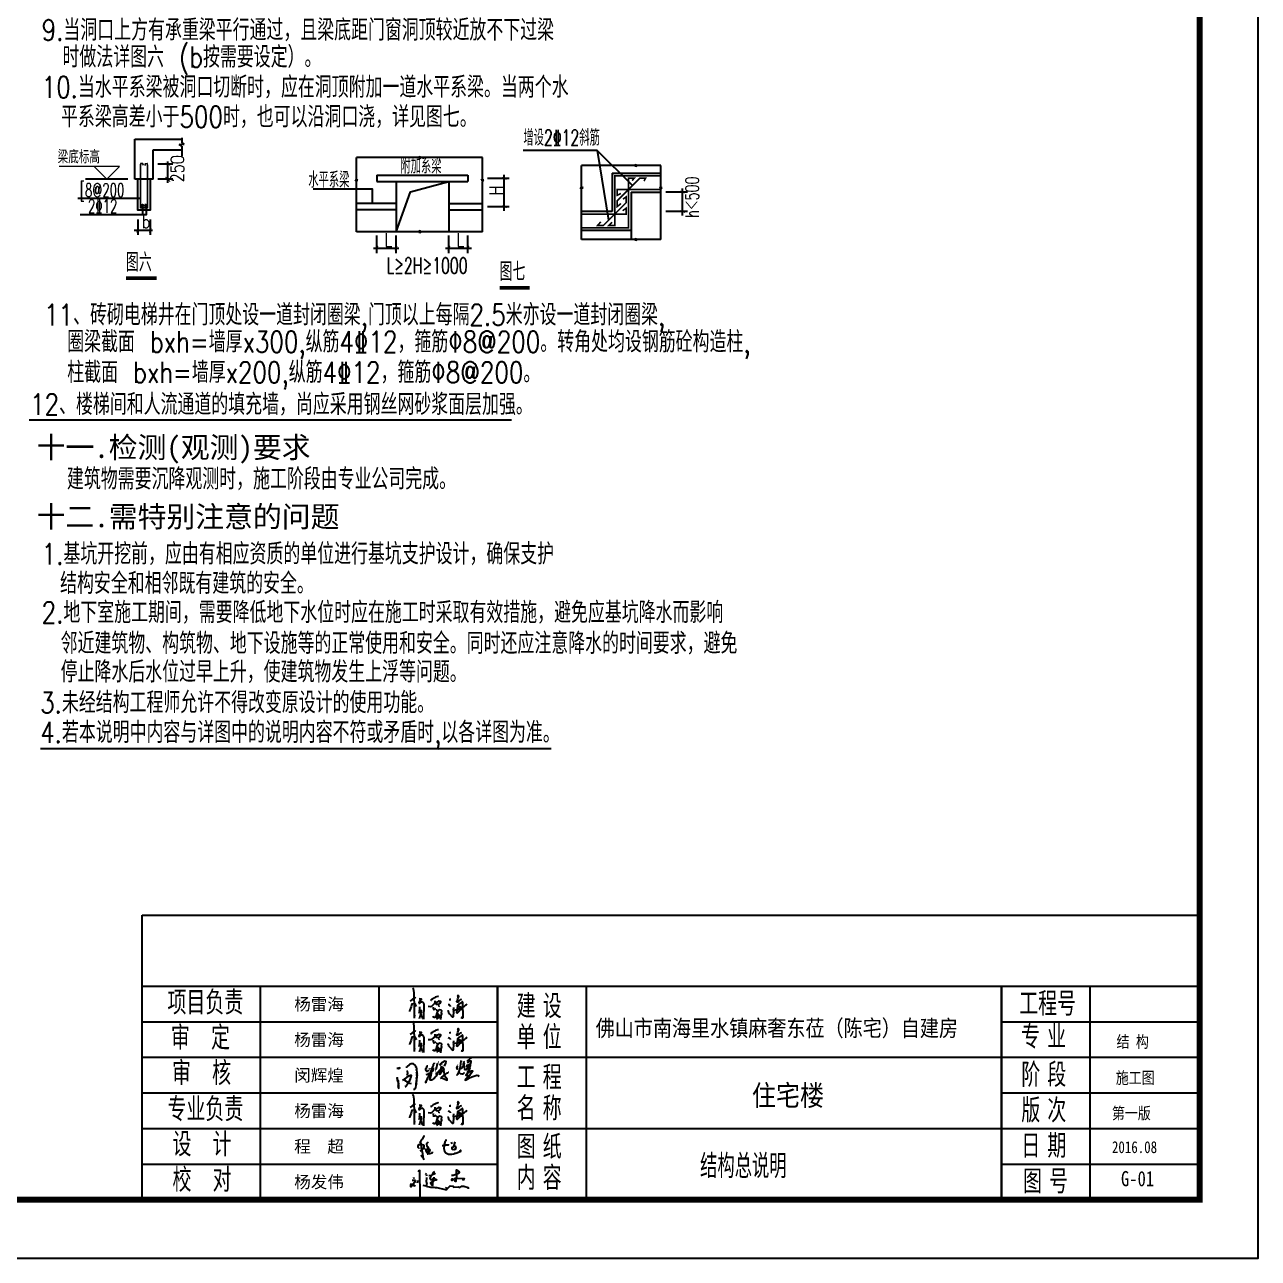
# Model space of a CAD drawing. Extents: x 211722 to 307256, y -48901 to -2017.
# Drawn here: x 250363 to 271364, y -47469 to -26466 of the extents above; entities that cross this region are included whole.
import ezdxf

# ---------------------------------------------------------------- set-up
doc = ezdxf.new("R2010")
doc.units = 0
doc.header["$LTSCALE"] = 1000
doc.header["$MEASUREMENT"] = 0
for name, color, linetype in [('C', 2, 'Continuous'), ('DET1', 2, 'Continuous'), ('DIM_SYMB', 3, 'Continuous'), ('GJ-1', 10, 'Continuous'), ('PUB_TEXT', 7, 'Continuous'), ('PUB_TITLE', 4, 'Continuous'), ('WORD', 7, 'Continuous'), ('出图文字', 40, 'Continuous'), ('图签', 7, 'Continuous'), ('环宇图框', 4, 'Continuous')]:
    doc.layers.add(name, color=color, linetype=linetype)
doc.layers.add('DIM_ELEV', color=3, linetype='Continuous', lineweight=13)
doc.styles.add('_HZTXT', font='1simplex.shx', dxfattribs={"width": 0.8, "bigfont": 'hztxt.shx'})
doc.styles.add('DXG2', font='')
doc.styles.add('DXG3', font='txt.shx', dxfattribs={"width": 0.8, "bigfont": 'hztxt.shx'})
doc.styles.add('HT', font='simhei.ttf', dxfattribs={"width": 0.8})
doc.styles.add('HZTXT', font='txt-广厦字体.shx', dxfattribs={"width": 0.75, "bigfont": 'HZTXT.shx'})
doc.styles.add('图签-黑体', font='simhei.ttf', dxfattribs={"width": 0.9})
doc.styles.add('宋体', font='')
doc.styles.add('标注字体', font='', dxfattribs={"width": 0.8})
doc.styles.add('黑体', font='simhei.ttf')
doc.styles.get('DXG2').set_extended_font_data('SimSun')
doc.styles.get('宋体').set_extended_font_data('SimSun')
doc.styles.get('标注字体').set_extended_font_data('NSimSun')

# ---------------------------------------------------------------- blocks, each defined once
blk = doc.blocks.new('SWFGH')
at = {"layer": 'DET1'}
for p, q in [((216, 134), (-69, 134)), ((122, -220), (122, 182)), ((215, -153), (-69, -153))]:
    blk.add_line(p, q, dxfattribs=at)
at = {"layer": 'DET1', "const_width": 20}
for points in [[(77, 152), (167, 115)], [(77, -108), (167, -198)]]:
    blk.add_lwpolyline(points, dxfattribs=at)
at = {"layer": 'WORD', "style": 'DXG3', "width": 0.8}
blk.add_text('250', height=250, rotation=90, dxfattribs=at).set_placement((427, -211))
blk = doc.blocks.new('adfgfg')
h = blk.add_hatch(color=256)
h.paths.add_polyline_path([(15, 3, 0.414214), (-6, 24), (-6, -18, 0.414214)])
h.paths.add_polyline_path([(-6, 24, 0.414214), (-27, 3), (-6, 3)])
h.paths.add_polyline_path([(-6, 3), (-27, 3, 0.414214), (-6, -18)])
blk.add_circle((-6, 3), 21)
blk = doc.blocks.new('A$C07F9359A')
at = {"layer": '图签', "linetype": 'Continuous'}
for points in [[(403, 483), (397, 510), (360, 543), (307, 543), (270, 530), (217, 480)], [(796, 570), (793, 553), (776, 526), (776, 513), (766, 500), (763, 480)], [(856, 516), (860, 516), (863, 530), (856, 526), (856, 516)], [(866, 546), (863, 546), (860, 533), (870, 536), (866, 546)], [(866, 553), (866, 546)], [(890, 583), (880, 580)], [(1013, 500), (1036, 546), (1046, 556), (1050, 596), (1023, 600), (963, 566), (946, 546), (940, 546), (910, 510)], [(963, 530), (956, 523)], [(1283, 526), (1293, 520)], [(1363, 590), (1356, 560), (1360, 536), (1346, 457), (1320, 383)], [(1370, 603), (1363, 603), (1363, 590)], [(1363, 590), (1370, 593), (1370, 603)], [(1370, 610), (1370, 603)], [(1410, 603), (1410, 600)], [(1463, 427), (1453, 417), (1446, 430), (1436, 526), (1430, 536), (1416, 533), (1416, 523)], [(1423, 600), (1426, 590), (1420, 556)], [(1420, 556), (1436, 556), (1436, 550), (1423, 540), (1420, 556)], [(1476, 590), (1476, 586)], [(1546, 530), (1486, 506)], [(1589, 673), (1559, 663), (1489, 596)], [(1569, 530), (1586, 590), (1583, 606), (1563, 606), (1513, 576), (1496, 560)], [(1516, 473), (1523, 490), (1543, 510), (1546, 530)], [(1569, 530), (1546, 530)], [(1566, 510), (1569, 530)], [(37, 450), (3, 447)], [(43, 457), (37, 457), (37, 450)], [(37, 450), (43, 450), (43, 457)], [(57, 457), (63, 457), (63, 463), (43, 457)], [(293, 237), (303, 247), (313, 297), (280, 297), (263, 283), (253, 283), (227, 270), (220, 260), (207, 257), (157, 217), (140, 197), (120, 190)], [(217, 480), (217, 473), (207, 473), (207, 480)], [(217, 480), (213, 483)], [(227, 393), (220, 390), (227, 343), (213, 300)], [(403, 483), (410, 483), (410, 473)], [(410, 473), (403, 477), (403, 483)], [(410, 473), (420, 450), (420, 427)], [(423, 417), (417, 420), (420, 427)], [(420, 427), (423, 417)], [(423, 417), (427, 360)], [(430, 343), (423, 347), (427, 360)], [(427, 270), (423, 257)], [(423, 257), (433, 257), (433, 267), (427, 270)], [(427, 360), (433, 357), (430, 343)], [(430, 330), (427, 310)], [(427, 310), (433, 310)], [(427, 300), (427, 310)], [(433, 300), (427, 300)], [(427, 300), (427, 287)], [(427, 287), (433, 290), (433, 300)], [(427, 287), (427, 270)], [(430, 343), (430, 330)], [(433, 310), (430, 330)], [(433, 310), (433, 300)], [(620, 427), (610, 417), (616, 410)], [(620, 443), (613, 440), (620, 427)], [(616, 410), (620, 427)], [(616, 410), (616, 403), (633, 390), (656, 393), (666, 407), (676, 407), (680, 420)], [(703, 343), (693, 343), (656, 323), (616, 310)], [(680, 287), (676, 273), (670, 273), (670, 263), (650, 237), (643, 213), (630, 200), (626, 177), (620, 177), (616, 160)], [(660, 500), (650, 500), (630, 473), (620, 443)], [(620, 443), (623, 433)], [(686, 300), (680, 297), (680, 287)], [(680, 287), (686, 290), (686, 300)], [(690, 430), (686, 423)], [(703, 343), (700, 323), (690, 313), (686, 300)], [(716, 367), (703, 343)], [(706, 457), (706, 450)], [(853, 347), (856, 323), (836, 283), (823, 273), (803, 243), (790, 237), (756, 203), (743, 197), (716, 197), (706, 207), (706, 237), (723, 273), (723, 283), (733, 297), (740, 340), (726, 337), (716, 327), (716, 320)], [(710, 317), (710, 310)], [(716, 367), (736, 370), (746, 383), (760, 390), (783, 423), (783, 460)], [(746, 433), (743, 417), (736, 417), (726, 387), (716, 380), (716, 367)], [(753, 447), (743, 443), (746, 433)], [(746, 433), (753, 437), (753, 447)], [(756, 467), (753, 447)], [(763, 480), (756, 477), (756, 467)], [(756, 467), (763, 470), (763, 480)], [(853, 347), (836, 337), (823, 337)], [(826, 407), (830, 403)], [(836, 457), (830, 417)], [(843, 467), (836, 467), (836, 457)], [(836, 457), (843, 460), (843, 467)], [(856, 516), (843, 467)], [(856, 357), (853, 363)], [(856, 357), (853, 347)], [(926, 410), (913, 407), (896, 383), (890, 383), (863, 357), (856, 357)], [(906, 347), (906, 330), (926, 337), (953, 373), (960, 373), (963, 387)], [(913, 357), (906, 353), (906, 347)], [(906, 347), (913, 350), (913, 357)], [(926, 410), (926, 390), (916, 377), (913, 357)], [(933, 423), (926, 410)], [(953, 503), (933, 423)], [(933, 423), (950, 427), (950, 437), (980, 463), (980, 470), (990, 473), (990, 480)], [(1016, 303), (1003, 300), (996, 290), (990, 290), (953, 260), (946, 247)], [(946, 247), (996, 237), (1026, 217), (1076, 200), (1076, 217), (1046, 253), (1023, 300), (1016, 303)], [(966, 390), (960, 390), (963, 387)], [(963, 387), (966, 390)], [(966, 390), (973, 393), (973, 400)], [(973, 400), (970, 403)], [(973, 400), (983, 410), (990, 410)], [(990, 410), (990, 417), (1000, 423)], [(1000, 423), (1000, 410), (993, 410), (1006, 330), (1016, 317)], [(1000, 423), (1003, 450), (996, 450)], [(1016, 317), (1033, 320), (1036, 327), (1080, 353), (1090, 353), (1090, 363)], [(1016, 317), (1016, 303)], [(1110, 370), (1100, 367)], [(1320, 370), (1313, 367), (1300, 340), (1296, 320), (1280, 303), (1273, 303)], [(1283, 483), (1276, 480), (1276, 470)], [(1276, 470), (1283, 470)], [(1280, 457), (1276, 470)], [(1283, 470), (1280, 457)], [(1280, 457), (1280, 440), (1290, 440), (1293, 447)], [(1283, 500), (1283, 483)], [(1283, 470), (1283, 483)], [(1320, 383), (1306, 393)], [(1320, 383), (1320, 370)], [(1320, 370), (1353, 343), (1386, 333), (1413, 337), (1436, 353), (1436, 360)], [(1413, 513), (1403, 480), (1380, 447), (1366, 450), (1363, 463)], [(1416, 523), (1413, 513)], [(1413, 513), (1420, 516), (1416, 523)], [(1486, 240), (1463, 217), (1453, 197), (1480, 203), (1549, 250), (1596, 273), (1706, 303), (1739, 297), (1739, 287), (1723, 277)], [(1496, 337), (1489, 337), (1470, 313), (1470, 307), (1506, 297)], [(1483, 423), (1476, 423)], [(1486, 506), (1480, 506)], [(1483, 423), (1489, 423), (1496, 437)], [(1486, 433), (1483, 423)], [(1486, 506), (1486, 496), (1506, 477), (1516, 473)], [(1489, 440), (1486, 433)], [(1516, 473), (1503, 453), (1493, 450), (1489, 440)], [(1496, 437), (1489, 440)], [(1526, 283), (1523, 273), (1509, 267), (1506, 257), (1493, 247)], [(1496, 437), (1509, 440), (1529, 460)], [(1503, 343), (1496, 343), (1496, 337)], [(1496, 337), (1506, 333)], [(1503, 343), (1506, 357)], [(1506, 333), (1503, 343)], [(1553, 463), (1549, 440), (1519, 390), (1519, 380), (1506, 377), (1506, 357)], [(1506, 357), (1539, 373), (1549, 383), (1559, 383), (1559, 390), (1586, 400), (1613, 400), (1613, 383), (1596, 367), (1593, 353), (1579, 337), (1563, 327), (1553, 307), (1536, 293), (1536, 283)], [(1506, 297), (1506, 333)], [(1526, 283), (1506, 297)], [(1529, 460), (1526, 467), (1519, 467)], [(1536, 283), (1526, 283)], [(1529, 460), (1553, 463)], [(1536, 283), (1553, 283)], [(1553, 463), (1559, 500)], [(1559, 500), (1556, 510), (1566, 510)], [(1566, 510), (1559, 500)], [(0, 247), (0, 240), (7, 240), (10, 217)], [(7, 260), (7, 257)], [(10, 217), (10, 207), (17, 203)], [(17, 203), (17, 213)], [(17, 203), (20, 190)], [(23, 177), (17, 180), (20, 190)], [(20, 190), (30, 190), (30, 177)], [(30, 177), (23, 177)], [(23, 177), (23, 170)], [(23, 170), (33, 170)], [(33, 163), (27, 163), (23, 170)], [(33, 150), (27, 147), (27, 137), (37, 133)], [(33, 170), (30, 177)], [(37, 133), (37, 117), (30, 117), (30, 100), (37, 97)], [(33, 170), (33, 163)], [(33, 163), (33, 150)], [(37, 133), (33, 150)], [(40, 87), (33, 83), (33, 77)], [(33, 77), (40, 77)], [(33, 67), (33, 77)], [(40, 67), (33, 67)], [(33, 67), (37, 57)], [(37, 57), (33, 43), (40, 40), (37, 30), (43, 13)], [(37, 97), (40, 103)], [(37, 97), (40, 87)], [(37, 57), (43, 60), (40, 67)], [(40, 77), (40, 87)], [(40, 77), (40, 67)], [(247, 143), (213, 160), (200, 177), (190, 180), (183, 193), (177, 193), (173, 203)], [(177, 77), (177, 73)], [(243, 137), (200, 70), (187, 57), (180, 57)], [(287, 227), (270, 193), (270, 183), (263, 170), (253, 163), (253, 150), (247, 143)], [(247, 143), (263, 140), (270, 133), (307, 130)], [(293, 237), (287, 237), (287, 227)], [(287, 227), (293, 227), (293, 237)], [(410, 113), (410, 103), (403, 100), (397, 27), (380, 3), (357, 0)], [(417, 150), (410, 147), (410, 133)], [(410, 133), (420, 133)], [(410, 123), (410, 133)], [(417, 123), (410, 123)], [(410, 123), (410, 113)], [(410, 113), (417, 117), (417, 123)], [(423, 190), (417, 187), (417, 173)], [(417, 173), (427, 180), (423, 190)], [(417, 173), (417, 150)], [(420, 133), (417, 150)], [(420, 133), (417, 123)], [(423, 257), (423, 247)], [(423, 247), (423, 233)], [(423, 233), (423, 247)], [(423, 233), (430, 223), (423, 217), (423, 190)], [(616, 160), (620, 150), (613, 147)], [(613, 147), (616, 160)], [(613, 147), (616, 133)], [(946, 247), (926, 237)], [(1493, 247), (1486, 240)], [(1486, 240), (1493, 240), (1493, 247)]]:
    blk.add_lwpolyline(points, dxfattribs=at)
blk = doc.blocks.new('xvxvg5256')
at = {"linetype": 'Continuous'}
for points in [[(0.559476, 1.073995), (0.541993, 1.071497), (0.5345, 1.066502), (0.519514, 1.066502), (0.509523, 1.061506), (0.499532, 1.049018), (0.499532, 1.029037), (0.517016, 1.014051), (0.519514, 1.00406)], [(0.536997, 1.106464), (0.529504, 1.106464)], [(0.606932, 1.226352), (0.601937, 1.208868), (0.596941, 1.206371), (0.574462, 1.166408), (0.559476, 1.148924), (0.551983, 1.131441), (0.539495, 1.12145), (0.536997, 1.106464)], [(0.536997, 1.106464), (0.556979, 1.091478), (0.559476, 1.073995)], [(0.559476, 1.073995), (0.596941, 1.071497), (0.606932, 1.061506), (0.606932, 1.04652), (0.594444, 1.009055)], [(0.571965, 0.996567), (0.566969, 1.006558), (0.566969, 1.041525), (0.561974, 1.051516), (0.559476, 1.073995)], [(0.679364, 1.116455), (0.674369, 1.106464), (0.664378, 1.101469), (0.65189, 1.081488), (0.654388, 1.044023), (0.66188, 1.03653), (0.674369, 1.034032), (0.679364, 1.021544), (0.679364, 0.996567)], [(0.949112, 1.051516), (0.91914, 1.051516)], [(0.949112, 1.051516), (0.946614, 1.009055), (0.956605, 0.964097), (0.981581, 0.934125), (1.026539, 0.911647), (1.07899, 0.909149), (1.118953, 0.916642), (1.138934, 0.926633), (1.151422, 0.926633), (1.193883, 0.941619), (1.233845, 0.9616), (1.231348, 0.97159), (1.223855, 0.974088), (1.223855, 0.979083)], [(0.951609, 1.061506), (0.949112, 1.051516)], [(0.976586, 1.161413), (0.976586, 1.136436), (0.964098, 1.116455), (0.964098, 1.106464), (0.951609, 1.076492), (0.951609, 1.061506)], [(0.951609, 1.061506), (0.966595, 1.061506), (0.971591, 1.066502), (1.024042, 1.068999), (1.029037, 1.064004)], [(1.069, 1.113957), (1.07899, 1.083985)], [(1.131441, 1.118953), (1.113957, 1.056511), (1.116455, 1.044023)], [(0.569467, 0.974088), (0.554481, 0.97159), (0.536997, 0.959102)], [(0.586951, 0.864191), (0.574462, 0.866689), (0.561974, 0.896661)], [(0.571965, 0.996567), (0.569467, 0.974088)], [(0.569467, 0.974088), (0.581955, 0.91914), (0.586951, 0.864191)], [(0.594444, 1.009055), (0.586951, 0.999065), (0.571965, 0.996567)], [(0.586951, 0.864191), (0.591946, 0.836717), (0.599439, 0.829224), (0.604434, 0.814238)], [(0.594444, 1.009055), (0.611927, 1.009055), (0.626913, 1.014051)], [(0.689355, 0.951609), (0.684359, 0.956604), (0.679364, 0.994069), (0.664378, 0.994069), (0.639402, 0.984079), (0.636904, 0.974088), (0.649392, 0.946614), (0.671871, 0.921637)], [(0.671871, 0.921637), (0.664378, 0.911647), (0.659383, 0.911647)], [(0.671871, 0.921637), (0.689355, 0.924135)], [(0.679364, 0.996567), (0.701843, 0.996567), (0.709336, 0.976586), (0.701843, 0.966595), (0.699345, 0.954107), (0.689355, 0.951609)], [(0.689355, 0.924135), (0.689355, 0.951609)], [(0.689355, 0.924135), (0.704341, 0.921637), (0.744303, 0.934125), (0.749299, 0.939121), (0.749299, 0.951609)], [(1.116455, 1.044023), (1.101469, 1.029037), (1.081488, 1.021544), (1.081488, 1.006558), (1.086483, 0.994069), (1.086483, 0.984079), (1.081488, 0.976586)], [(1.116455, 1.044023), (1.138934, 1.044023), (1.146427, 1.021544), (1.136436, 0.989074), (1.118953, 0.989074), (1.118953, 0.984079), (1.108962, 0.981581)]]:
    blk.add_lwpolyline(points, dxfattribs=at)

msp = doc.modelspace()

# ---------------------------------------------------------------- linework, layer by layer
for p, q in [((256685, -29512), (256012, -29512)), ((257585, -29512), (258158, -29512)), ((256685, -29620), (256012, -29620)), ((257585, -29620), (258158, -29620))]:
    msp.add_line(p, q)
at = {"color": 6}
for p, q in [((250441, -33196), (258649, -33196)), ((250631, -38787), (259324, -38787))]:
    msp.add_line(p, q, dxfattribs=at)
msp.add_lwpolyline([(256685, -29991), (256934, -29313), (257585, -29139)])
at = {"layer": 'C', "color": 3}
for p, q in [((252238, -28417), (253036, -28417)), ((252238, -29099), (252238, -28417)), ((252991, -28508), (253081, -28500)), ((253036, -28536), (252991, -28508)), ((253036, -28395), (253036, -28480)), ((253081, -28500), (253036, -28480)), ((253036, -28536), (253036, -28705)), ((252553, -28597), (253036, -28597)), ((252553, -29099), (252553, -28597)), ((256012, -29099), (256012, -28728)), ((257077, -28728), (256012, -28728)), ((257089, -28705), (257077, -28728)), ((257089, -28752), (257089, -28705)), ((257112, -28728), (257089, -28752)), ((258158, -28728), (257112, -28728)), ((258158, -29099), (258158, -28728)), ((260755, -28863), (259845, -28863)), ((259845, -29234), (259845, -28863)), ((260767, -28839), (260755, -28863)), ((260767, -28887), (260767, -28839)), ((260791, -28863), (260767, -28887)), ((261192, -28863), (260791, -28863)), ((261192, -29234), (261192, -28863)), ((252553, -29099), (252238, -29099)), ((256012, -29135), (255988, -29111)), ((255988, -29111), (256035, -29111)), ((256035, -29111), (256012, -29099)), ((256012, -29991), (256012, -29135)), ((258135, -29111), (258158, -29099)), ((258182, -29111), (258135, -29111)), ((258158, -29135), (258182, -29111)), ((258158, -29991), (258158, -29135)), ((260364, -28993), (260364, -29646)), ((260364, -28993), (261192, -28993)), ((259821, -29246), (259868, -29246)), ((259845, -29269), (259821, -29246)), ((259868, -29246), (259845, -29234)), ((259845, -30125), (259845, -29269)), ((260688, -29317), (261192, -29317)), ((260688, -29317), (260688, -30125)), ((261169, -29246), (261192, -29234)), ((261216, -29246), (261169, -29246)), ((261192, -29269), (261216, -29246)), ((261192, -30125), (261192, -29269)), ((260364, -29646), (259845, -29646)), ((257077, -29991), (256012, -29991)), ((257089, -29967), (257077, -29991)), ((257089, -30015), (257089, -29967)), ((257112, -29991), (257089, -30015)), ((258158, -29991), (257112, -29991)), ((260688, -29970), (259845, -29970)), ((260755, -30125), (259845, -30125)), ((260767, -30102), (260755, -30125)), ((260767, -30149), (260767, -30102)), ((260791, -30125), (260767, -30149)), ((261192, -30125), (260791, -30125))]:
    msp.add_line(p, q, dxfattribs=at)
at = {"layer": 'C', "color": 7}
for p, q in [((256361, -29031), (257909, -29031)), ((256361, -29031), (256361, -29139)), ((256361, -29139), (257909, -29139)), ((256685, -29139), (256685, -29991)), ((257585, -29139), (257585, -29991)), ((257909, -29031), (257909, -29139))]:
    msp.add_line(p, q, dxfattribs=at)
at = {"layer": 'C', "color": 3}
msp.add_lwpolyline([(252501, -29099), (252501, -29624), (252289, -29624), (252289, -29099)], dxfattribs=at)
at = {"layer": 'DET1'}
for p, q in [((252118, -29099), (251401, -29099)), ((258612, -29085), (258244, -29085)), ((258528, -29637), (258528, -29024)), ((261646, -29317), (261278, -29317)), ((261562, -29717), (261562, -29256)), ((251270, -29420), (252334, -29420)), ((252369, -29557), (252369, -29706)), ((258612, -29566), (258244, -29566)), ((252289, -29783), (252289, -30047)), ((252501, -29783), (252501, -30047)), ((261646, -29646), (261278, -29646)), ((252228, -29966), (252541, -29966)), ((256361, -30356), (256361, -30058)), ((256685, -30356), (256685, -30058)), ((257585, -30356), (257585, -30058)), ((257909, -30356), (257909, -30058)), ((256300, -30272), (256731, -30272)), ((257529, -30272), (257969, -30272))]:
    msp.add_line(p, q, dxfattribs=at)
at = {"layer": 'DET1', "const_width": 18}
for points in [[(258487, -29068), (258568, -29101)], [(261521, -29300), (261602, -29333)], [(258487, -29549), (258568, -29582)], [(261521, -29630), (261602, -29663)], [(252271, -30006), (252304, -29925)], [(252485, -30006), (252518, -29925)], [(256378, -30231), (256344, -30312)], [(256702, -30231), (256668, -30312)], [(257602, -30231), (257568, -30312)], [(257926, -30231), (257892, -30312)]]:
    msp.add_lwpolyline(points, dxfattribs=at)
at = {"layer": 'DET1'}
for points in [[(256287, -29512), (256287, -29265), (255272, -29265)], [(252429, -29560), (252429, -29706), (251309, -29706)]]:
    msp.add_lwpolyline(points, dxfattribs=at)
at = {"layer": 'DIM_ELEV'}
for p, q in [((251976, -28883), (250950, -28883)), ((251760, -29099), (251544, -28883)), ((251760, -29099), (251976, -28883))]:
    msp.add_line(p, q, dxfattribs=at)
at = {"layer": 'DIM_SYMB', "const_width": 63}
for points in [[(252086, -30781), (252610, -30781)], [(258447, -30947), (258962, -30947)]]:
    msp.add_lwpolyline(points, dxfattribs=at)
at = {"layer": 'GJ-1', "color": 6}
msp.add_line((252334, -29579), (252456, -29579), dxfattribs=at)
at = {"layer": 'GJ-1', "const_width": 27}
for points in [[(252334, -28871), (252334, -28849), (252343, -28831), (252371, -28831), (252384, -28860)], [(252456, -28855), (252447, -28832), (252419, -28834), (252410, -28867)], [(252456, -28879), (252456, -28855), (252456, -28855)], [(259845, -29691), (260409, -29691), (260409, -29038), (261192, -29038)], [(260515, -29512), (260450, -29563), (260450, -29563), (260450, -29464), (260835, -29079), (260835, -29079), (260934, -29079), (260934, -29079), (260906, -29129)], [(260643, -29272), (260643, -29079), (260742, -29079), (260742, -29079), (260704, -29120)], [(261192, -29272), (260643, -29272), (260643, -29925), (259845, -29925)], [(260171, -29823), (260117, -29884), (260117, -29884), (260216, -29884), (260601, -29499), (260601, -29499), (260601, -29399), (260601, -29399), (260549, -29437)], [(260643, -29272), (260450, -29272), (260450, -29371), (260450, -29371), (260513, -29341)], [(260409, -29691), (260601, -29691), (260601, -29592), (260601, -29592), (260543, -29634)], [(260409, -29691), (260409, -29884), (260309, -29884), (260309, -29884), (260363, -29829)]]:
    msp.add_lwpolyline(points, dxfattribs=at)
at = {"layer": 'GJ-1', "color": 1, "const_width": 27}
msp.add_lwpolyline([(252334, -28871), (252334, -29579), (252456, -29579), (252456, -28879)], dxfattribs=at)
at = {"layer": 'PUB_TITLE'}
msp.add_lwpolyline([(211964, -47469), (271364, -47469), (271364, -5469), (211964, -5469)], close=True, dxfattribs=at)
at = {"layer": 'PUB_TITLE', "const_width": 100}
msp.add_lwpolyline([(214464, -46469), (270364, -46469), (270364, -6469), (214464, -6469)], close=True, dxfattribs=at)
at = {"layer": 'WORD'}
msp.add_line((260110, -28607), (260303, -29797), dxfattribs=at)
msp.add_lwpolyline([(260712, -29202), (260110, -28607), (258852, -28607)], dxfattribs=at)
at = {"layer": '图签', "linetype": 'Continuous'}
for points in [[(256988, -43050), (256968, -43058), (256961, -43065), (256961, -43070), (256956, -43070), (256956, -43075), (256951, -43075), (256938, -43088), (256923, -43093)], [(256966, -42866), (256978, -42878), (256988, -42948), (256988, -43035)], [(256988, -43035), (257003, -43033), (257016, -43020)], [(256988, -43035), (256988, -43050)], [(256988, -43050), (256996, -43128)], [(257078, -43048), (257111, -43050), (257111, -43068), (257103, -43073), (257081, -43108), (257073, -43113), (257073, -43125)], [(257410, -43015), (257398, -43013), (257356, -43025), (257346, -43035), (257318, -43045), (257303, -43058), (257286, -43065), (257283, -43073)], [(257593, -43048), (257603, -43053), (257603, -43078)], [(257718, -43105), (257718, -43090), (257730, -43073), (257735, -43050), (257745, -43035), (257745, -43028), (257753, -43018), (257753, -43003), (257745, -42993), (257735, -42995), (257733, -43005)], [(257733, -43005), (257728, -43005)], [(257733, -43005), (257735, -43015)], [(256958, -43123), (256961, -43130), (256946, -43158), (256941, -43188), (256921, -43245), (256913, -43255), (256913, -43265)], [(256996, -43128), (256991, -43133), (256996, -43258), (256991, -43278), (256991, -43340), (256996, -43345)], [(256996, -43128), (257008, -43135), (257008, -43145), (257028, -43183)], [(257073, -43125), (257066, -43128)], [(257086, -43253), (257071, -43303)], [(257073, -43125), (257088, -43123), (257116, -43100), (257131, -43098), (257138, -43100), (257153, -43120), (257161, -43150), (257153, -43393)], [(257086, -43253), (257091, -43238), (257093, -43188)], [(257098, -43260), (257086, -43253)], [(257111, -43253), (257098, -43260)], [(257098, -43260), (257098, -43283), (257108, -43290)], [(257108, -43290), (257116, -43285), (257116, -43270), (257121, -43265), (257121, -43258)], [(257121, -43258), (257121, -43248), (257111, -43253)], [(257111, -43253), (257113, -43258), (257121, -43258)], [(257356, -43125), (257336, -43138), (257286, -43180), (257268, -43185), (257233, -43183)], [(257283, -43073), (257273, -43073)], [(257283, -43073), (257291, -43075)], [(257303, -43203), (257333, -43203)], [(257361, -43223), (257338, -43235), (257311, -43240)], [(257343, -43085), (257348, -43110), (257356, -43118)], [(257356, -43118), (257378, -43110), (257385, -43100), (257400, -43098), (257415, -43088), (257440, -43090), (257443, -43108), (257423, -43138), (257418, -43138), (257403, -43150), (257373, -43145), (257356, -43125)], [(257356, -43125), (257356, -43118)], [(257400, -43255), (257400, -43263), (257380, -43293), (257361, -43350)], [(257400, -43255), (257388, -43253), (257378, -43245), (257368, -43245)], [(257450, -43353), (257463, -43305), (257460, -43290), (257465, -43258), (257455, -43243), (257425, -43238), (257415, -43243), (257405, -43255), (257400, -43255)], [(257420, -43168), (257413, -43168), (257413, -43180), (257408, -43185)], [(257560, -43253), (257570, -43258), (257573, -43265), (257580, -43270), (257580, -43283), (257593, -43305), (257638, -43355), (257655, -43358), (257663, -43350), (257668, -43265), (257665, -43253)], [(257570, -43145), (257588, -43150), (257605, -43168), (257608, -43180)], [(257665, -43248), (257658, -43250)], [(257665, -43248), (257670, -43200)], [(257720, -43238), (257665, -43248)], [(257718, -43105), (257710, -43113)], [(257720, -43238), (257715, -43285), (257720, -43290), (257733, -43288), (257740, -43278), (257760, -43263), (257763, -43255), (257768, -43255), (257773, -43238), (257788, -43235), (257803, -43218)], [(257718, -43105), (257740, -43100), (257760, -43080), (257768, -43080), (257785, -43063), (257805, -43058)], [(257725, -43233), (257720, -43238)], [(257820, -43193), (257820, -43113), (257818, -43105), (257813, -43105), (257790, -43125), (257748, -43150), (257743, -43160), (257733, -43165), (257730, -43195), (257725, -43205), (257725, -43233)], [(257790, -43205), (257783, -43213), (257763, -43218), (257760, -43223), (257735, -43233), (257725, -43233)], [(257790, -43205), (257788, -43195), (257770, -43188), (257760, -43188), (257750, -43180)], [(257795, -43208), (257790, -43205)], [(257803, -43215), (257800, -43208), (257795, -43208)], [(257795, -43208), (257795, -43213), (257803, -43218)], [(257818, -43218), (257818, -43243), (257823, -43255), (257825, -43305), (257820, -43373), (257818, -43378), (257808, -43378), (257800, -43370), (257795, -43370)], [(257818, -43198), (257798, -43203)], [(257803, -43218), (257803, -43215)], [(257803, -43215), (257818, -43218)], [(257818, -43218), (257818, -43198)], [(257820, -43193), (257828, -43193), (257835, -43183), (257848, -43178), (257873, -43155), (257885, -43150), (257885, -43145), (257895, -43135)], [(256966, -43432), (256978, -43444), (256988, -43514), (256988, -43601)], [(256996, -43345), (256993, -43380)], [(256996, -43345), (257003, -43338), (257003, -43330)], [(257106, -43320), (257096, -43333), (257088, -43363), (257083, -43368), (257081, -43390)], [(257106, -43320), (257108, -43290)], [(257153, -43393), (257136, -43383), (257131, -43360), (257126, -43358), (257111, -43320), (257106, -43320)], [(257153, -43393), (257153, -43400)], [(257361, -43350), (257353, -43355), (257348, -43368), (257333, -43370), (257323, -43363), (257316, -43345)], [(257361, -43350), (257363, -43355), (257378, -43355), (257380, -43350), (257403, -43345)], [(257400, -43370), (257385, -43390), (257373, -43398)], [(257408, -43330), (257400, -43303)], [(257403, -43345), (257400, -43370)], [(257400, -43370), (257415, -43368), (257440, -43353), (257450, -43355), (257443, -43403)], [(257403, -43345), (257408, -43330)], [(257408, -43330), (257420, -43328), (257433, -43318)], [(256988, -43616), (256968, -43624), (256961, -43631), (256961, -43636), (256956, -43636), (256956, -43641), (256951, -43641), (256938, -43654), (256923, -43659)], [(256988, -43601), (257003, -43599), (257016, -43586)], [(256988, -43601), (256988, -43616)], [(256988, -43616), (256996, -43694)], [(257078, -43614), (257111, -43616), (257111, -43634), (257103, -43639), (257081, -43674), (257073, -43679), (257073, -43691)], [(257073, -43691), (257088, -43689), (257116, -43666), (257131, -43664), (257138, -43666), (257153, -43686), (257161, -43716), (257153, -43959)], [(257283, -43639), (257273, -43639)], [(257410, -43581), (257398, -43579), (257356, -43591), (257346, -43601), (257318, -43611), (257303, -43624), (257286, -43631), (257283, -43639)], [(257283, -43639), (257291, -43641)], [(257343, -43651), (257348, -43676), (257356, -43684)], [(257356, -43684), (257378, -43676), (257385, -43666), (257400, -43664), (257415, -43654), (257440, -43656), (257443, -43674), (257423, -43704), (257418, -43704), (257403, -43716), (257373, -43711), (257356, -43691)], [(257356, -43691), (257356, -43684)], [(257593, -43614), (257603, -43619), (257603, -43644)], [(257718, -43671), (257710, -43679)], [(257718, -43671), (257718, -43656), (257730, -43639), (257735, -43616), (257745, -43601), (257745, -43594), (257753, -43584), (257753, -43569), (257745, -43559), (257735, -43561), (257733, -43571)], [(257718, -43671), (257740, -43666), (257760, -43646), (257768, -43646), (257785, -43629), (257805, -43624)], [(257820, -43759), (257820, -43679), (257818, -43671), (257813, -43671), (257790, -43691), (257748, -43716), (257743, -43726), (257733, -43731), (257730, -43761), (257725, -43771), (257725, -43799)], [(257733, -43571), (257728, -43571)], [(257733, -43571), (257735, -43581)], [(256958, -43689), (256961, -43696), (256946, -43724), (256941, -43754), (256921, -43811), (256913, -43821), (256913, -43831)], [(256996, -43694), (256991, -43699), (256996, -43824), (256991, -43844), (256991, -43906), (256996, -43911)], [(256996, -43694), (257008, -43701), (257008, -43711), (257028, -43749)], [(257073, -43691), (257066, -43694)], [(257086, -43819), (257071, -43869)], [(257106, -43886), (257096, -43899), (257088, -43929), (257083, -43934), (257081, -43956)], [(257086, -43819), (257091, -43804), (257093, -43754)], [(257098, -43826), (257086, -43819)], [(257111, -43819), (257098, -43826)], [(257098, -43826), (257098, -43849), (257108, -43856)], [(257106, -43886), (257108, -43856)], [(257153, -43959), (257136, -43949), (257131, -43926), (257126, -43924), (257111, -43886), (257106, -43886)], [(257108, -43856), (257116, -43851), (257116, -43836), (257121, -43831), (257121, -43824)], [(257121, -43824), (257121, -43814), (257111, -43819)], [(257111, -43819), (257113, -43824), (257121, -43824)], [(257356, -43691), (257336, -43704), (257286, -43746), (257268, -43751), (257233, -43749)], [(257303, -43769), (257333, -43769)], [(257361, -43789), (257338, -43801), (257311, -43806)], [(257400, -43821), (257400, -43829), (257380, -43859), (257361, -43916)], [(257400, -43821), (257388, -43819), (257378, -43811), (257368, -43811)], [(257450, -43919), (257463, -43871), (257460, -43856), (257465, -43824), (257455, -43809), (257425, -43804), (257415, -43809), (257405, -43821), (257400, -43821)], [(257408, -43896), (257400, -43869)], [(257420, -43734), (257413, -43734), (257413, -43746), (257408, -43751)], [(257408, -43896), (257420, -43894), (257433, -43884)], [(257560, -43819), (257570, -43824), (257573, -43831), (257580, -43836), (257580, -43849), (257593, -43871), (257638, -43921), (257655, -43924), (257663, -43916), (257668, -43831), (257665, -43819)], [(257570, -43711), (257588, -43716), (257605, -43734), (257608, -43746)], [(257665, -43814), (257658, -43816)], [(257665, -43814), (257670, -43766)], [(257720, -43804), (257665, -43814)], [(257720, -43804), (257715, -43851), (257720, -43856), (257733, -43854), (257740, -43844), (257760, -43829), (257763, -43821), (257768, -43821), (257773, -43804), (257788, -43801), (257803, -43784)], [(257725, -43799), (257720, -43804)], [(257790, -43771), (257783, -43779), (257763, -43784), (257760, -43789), (257735, -43799), (257725, -43799)], [(257790, -43771), (257788, -43761), (257770, -43754), (257760, -43754), (257750, -43746)], [(257795, -43774), (257790, -43771)], [(257803, -43781), (257800, -43774), (257795, -43774)], [(257795, -43774), (257795, -43779), (257803, -43784)], [(257818, -43784), (257818, -43809), (257823, -43821), (257825, -43871), (257820, -43939), (257818, -43944), (257808, -43944), (257800, -43936), (257795, -43936)], [(257818, -43764), (257798, -43769)], [(257803, -43784), (257803, -43781)], [(257803, -43781), (257818, -43784)], [(257818, -43784), (257818, -43764)], [(257820, -43759), (257828, -43759), (257835, -43749), (257848, -43744), (257873, -43721), (257885, -43716), (257885, -43711), (257895, -43701)], [(256996, -43911), (256993, -43946)], [(256996, -43911), (257003, -43904), (257003, -43896)], [(257153, -43959), (257153, -43966)], [(257361, -43916), (257353, -43921), (257348, -43934), (257333, -43936), (257323, -43929), (257316, -43911)], [(257361, -43916), (257363, -43921), (257378, -43921), (257380, -43916), (257403, -43911)], [(257400, -43936), (257385, -43956), (257373, -43964)], [(257403, -43911), (257400, -43936)], [(257400, -43936), (257415, -43934), (257440, -43919), (257450, -43921), (257443, -43969)], [(257403, -43911), (257408, -43896)], [(256966, -44676), (256978, -44689), (256988, -44759), (256988, -44846)], [(256958, -44933), (256961, -44941), (256946, -44968), (256941, -44998), (256921, -45056), (256913, -45066), (256913, -45076)], [(256988, -44861), (256968, -44868), (256961, -44876), (256961, -44881), (256956, -44881), (256956, -44886), (256951, -44886), (256938, -44898), (256923, -44903)], [(256988, -44846), (257003, -44843), (257016, -44831)], [(256988, -44846), (256988, -44861)], [(256988, -44861), (256996, -44938)], [(256996, -44938), (256991, -44943), (256996, -45068), (256991, -45088), (256991, -45151), (256996, -45156)], [(256996, -44938), (257008, -44946), (257008, -44956), (257028, -44993)], [(257073, -44936), (257066, -44938)], [(257078, -44858), (257111, -44861), (257111, -44878), (257103, -44883), (257081, -44918), (257073, -44923), (257073, -44936)], [(257073, -44936), (257088, -44933), (257116, -44911), (257131, -44908), (257138, -44911), (257153, -44931), (257161, -44961), (257153, -45203)], [(257356, -44936), (257336, -44948), (257286, -44991), (257268, -44996), (257233, -44993)], [(257283, -44883), (257273, -44883)], [(257410, -44826), (257398, -44823), (257356, -44836), (257346, -44846), (257318, -44856), (257303, -44868), (257286, -44876), (257283, -44883)], [(257283, -44883), (257291, -44886)], [(257343, -44896), (257348, -44921), (257356, -44928)], [(257356, -44928), (257378, -44921), (257385, -44911), (257400, -44908), (257415, -44898), (257440, -44901), (257443, -44918), (257423, -44948), (257418, -44948), (257403, -44961), (257373, -44956), (257356, -44936)], [(257356, -44936), (257356, -44928)], [(257593, -44858), (257603, -44863), (257603, -44888)], [(257718, -44916), (257710, -44923)], [(257718, -44916), (257718, -44901), (257730, -44883), (257735, -44861), (257745, -44846), (257745, -44838), (257753, -44828), (257753, -44814), (257745, -44804), (257735, -44806), (257733, -44816)], [(257718, -44916), (257740, -44911), (257760, -44891), (257768, -44891), (257785, -44873), (257805, -44868)], [(257820, -45003), (257820, -44923), (257818, -44916), (257813, -44916), (257790, -44936), (257748, -44961), (257743, -44971), (257733, -44976), (257730, -45006), (257725, -45016), (257725, -45043)], [(257733, -44816), (257728, -44816)], [(257733, -44816), (257735, -44826)], [(256996, -45156), (257003, -45148), (257003, -45141)], [(257086, -45063), (257071, -45113)], [(257106, -45131), (257096, -45143), (257088, -45173), (257083, -45178), (257081, -45201)], [(257086, -45063), (257091, -45048), (257093, -44998)], [(257098, -45071), (257086, -45063)], [(257111, -45063), (257098, -45071)], [(257098, -45071), (257098, -45093), (257108, -45101)], [(257106, -45131), (257108, -45101)], [(257153, -45203), (257136, -45193), (257131, -45171), (257126, -45168), (257111, -45131), (257106, -45131)], [(257108, -45101), (257116, -45096), (257116, -45081), (257121, -45076), (257121, -45068)], [(257121, -45068), (257121, -45058), (257111, -45063)], [(257111, -45063), (257113, -45068), (257121, -45068)], [(257303, -45013), (257333, -45013)], [(257361, -45033), (257338, -45046), (257311, -45051)], [(257400, -45066), (257400, -45073), (257380, -45103), (257361, -45161)], [(257400, -45066), (257388, -45063), (257378, -45056), (257368, -45056)], [(257450, -45163), (257463, -45116), (257460, -45101), (257465, -45068), (257455, -45053), (257425, -45048), (257415, -45053), (257405, -45066), (257400, -45066)], [(257408, -45141), (257400, -45113)], [(257403, -45156), (257408, -45141)], [(257420, -44978), (257413, -44978), (257413, -44991), (257408, -44996)], [(257408, -45141), (257420, -45138), (257433, -45128)], [(257560, -45063), (257570, -45068), (257573, -45076), (257580, -45081), (257580, -45093), (257593, -45116), (257638, -45166), (257655, -45168), (257663, -45161), (257668, -45076), (257665, -45063)], [(257570, -44956), (257588, -44961), (257605, -44978), (257608, -44991)], [(257665, -45058), (257658, -45061)], [(257665, -45058), (257670, -45011)], [(257720, -45048), (257665, -45058)], [(257720, -45048), (257715, -45096), (257720, -45101), (257733, -45098), (257740, -45088), (257760, -45073), (257763, -45066), (257768, -45066), (257773, -45048), (257788, -45046), (257803, -45028)], [(257725, -45043), (257720, -45048)], [(257790, -45016), (257783, -45023), (257763, -45028), (257760, -45033), (257735, -45043), (257725, -45043)], [(257790, -45016), (257788, -45006), (257770, -44998), (257760, -44998), (257750, -44991)], [(257795, -45018), (257790, -45016)], [(257803, -45026), (257800, -45018), (257795, -45018)], [(257795, -45018), (257795, -45023), (257803, -45028)], [(257818, -45028), (257818, -45053), (257823, -45066), (257825, -45116), (257820, -45183), (257818, -45188), (257808, -45188), (257800, -45181), (257795, -45181)], [(257818, -45008), (257798, -45013)], [(257803, -45028), (257803, -45026)], [(257803, -45026), (257818, -45028)], [(257818, -45028), (257818, -45008)], [(257820, -45003), (257828, -45003), (257835, -44993), (257848, -44988), (257873, -44966), (257885, -44961), (257885, -44956), (257895, -44946)], [(256996, -45156), (256993, -45191)], [(257153, -45203), (257153, -45211)], [(257361, -45161), (257353, -45166), (257348, -45178), (257333, -45181), (257323, -45173), (257316, -45156)], [(257361, -45161), (257363, -45166), (257378, -45166), (257380, -45161), (257403, -45156)], [(257400, -45181), (257385, -45201), (257373, -45208)], [(257403, -45156), (257400, -45181)], [(257400, -45181), (257415, -45178), (257440, -45163), (257450, -45166), (257443, -45213)], [(257094, -46416), (257089, -45976), (257069, -45986), (257069, -45996)], [(257339, -45991), (257319, -46006), (257314, -46026)], [(257714, -46031), (257714, -45961), (257759, -45996), (257759, -46011), (257734, -46031), (257719, -46031), (257714, -46046)], [(256959, -46141), (257009, -46141)], [(257009, -46141), (256999, -46176), (256974, -46206), (256974, -46221)], [(256984, -46086), (256989, -46111)], [(257009, -46141), (257019, -46141)], [(257049, -46146), (257044, -46181)], [(257179, -46026), (257199, -46036), (257204, -46066)], [(257204, -46091), (257199, -46171), (257209, -46186), (257199, -46241)], [(257284, -46061), (257244, -46066)], [(257284, -46061), (257259, -46106), (257269, -46126), (257319, -46126)], [(257314, -46166), (257294, -46166), (257274, -46181), (257294, -46216), (257314, -46221), (257314, -46166)], [(257304, -46041), (257284, -46061)], [(257314, -46026), (257304, -46031), (257304, -46041)], [(257304, -46041), (257319, -46036)], [(257319, -46151), (257314, -46166)], [(257319, -46036), (257339, -46031), (257349, -46016)], [(257319, -46126), (257319, -46111), (257334, -46106)], [(257334, -46106), (257344, -46116), (257374, -46126), (257369, -46141), (257319, -46151)], [(257319, -46151), (257319, -46126)], [(257334, -46106), (257334, -46086)], [(257714, -46046), (257689, -46046), (257659, -46061), (257629, -46061)], [(257654, -46121), (257639, -46121), (257629, -46126), (257629, -46136), (257649, -46136), (257654, -46121)], [(257674, -46126), (257654, -46121)], [(257714, -46106), (257679, -46116), (257674, -46126)], [(257674, -46126), (257694, -46156), (257709, -46156), (257709, -46116)], [(257714, -46046), (257714, -46106)], [(257714, -46106), (257844, -46111), (257839, -46131), (257809, -46141)], [(256959, -46221), (256959, -46211), (256939, -46206), (256929, -46221), (256934, -46246), (256949, -46246), (256959, -46221)], [(256974, -46221), (256959, -46221)], [(256974, -46221), (256999, -46236), (257009, -46216)], [(257199, -46241), (257149, -46231)], [(257199, -46241), (257274, -46256), (257329, -46256), (257349, -46266), (257379, -46266), (257524, -46296), (257549, -46296), (257549, -46281)], [(257549, -46281), (257539, -46271), (257544, -46256)], [(257549, -46281), (257559, -46281), (257609, -46236), (257659, -46241), (257669, -46256), (257749, -46251), (257769, -46261), (257804, -46241), (257839, -46241), (257914, -46266), (257914, -46286)]]:
    msp.add_lwpolyline(points, dxfattribs=at)
at = {"layer": '环宇图框'}
for p, q in [((252361, -46455), (252361, -41626)), ((252361, -41626), (270364, -41626)), ((252361, -46469), (252361, -41626)), ((252361, -41626), (270364, -41626)), ((252361, -46469), (252361, -41626)), ((270364, -41626), (270364, -46469)), ((252361, -42837), (270364, -42837)), ((254379, -46455), (254379, -42837)), ((256397, -46455), (256397, -42837)), ((258415, -42837), (258415, -46455)), ((258415, -46469), (258415, -42837)), ((259928, -46455), (259928, -42837)), ((266991, -42837), (266991, -46455)), ((266991, -46455), (266991, -42837)), ((268504, -46455), (268504, -42837)), ((252361, -43442), (258415, -43442)), ((266991, -43442), (270364, -43442)), ((252361, -44047), (270364, -44047)), ((252361, -44653), (258415, -44653)), ((266991, -44653), (270364, -44653)), ((252361, -45258), (270364, -45258)), ((252361, -45864), (258415, -45864)), ((266991, -45864), (270364, -45864)), ((270364, -46469), (252361, -46469)), ((266991, -46469), (270364, -46469))]:
    msp.add_line(p, q, dxfattribs=at)

# ---------------------------------------------------------------- block references
for name, p, xscale, yscale, zscale in [('SWFGH', (252691, -28961), 0.9000000000014552, 0.9000000000014552, 0.9000000000014552), ('adfgfg', (252374, -29544), 0.7199999973163358, 0.7199999973163358, 0.7199999973163358), ('adfgfg', (252419, -29544), -0.7199999973163358, 0.7199999998319981, 0.7200000000000001)]:
    msp.add_blockref(name, p, dxfattribs=dict(xscale=xscale, yscale=yscale, zscale=zscale))
at = {"layer": '图签', "xscale": 0.8, "yscale": 0.8, "zscale": 0.8}
msp.add_blockref('A$C07F9359A', (256697, -44595), dxfattribs=at)
at = {"layer": '图签', "linetype": 'Continuous', "xscale": 1000, "yscale": 1000, "zscale": 1000}
msp.add_blockref('xvxvg5256', (256554, -46606), dxfattribs=at)

# ---------------------------------------------------------------- texts
at = {"style": 'DXG2'}
for s, p in [('十一.检测(观测)要求', (250567, -33842)), ('十二.需特别注意的问题', (250567, -35022))]:
    msp.add_text(s, height=360, dxfattribs=at).set_placement(p)
at = {"ltscale": 0.1, "style": 'DXG3', "width": 0.8}
msp.add_text('3.未经结构工程师允许不得改变原设计的使用功能。', height=360, dxfattribs=at).set_placement((250627, -38188))
at = {"layer": 'PUB_TEXT'}
for s, height, style, width, p in [('9.当洞口上方有承重梁平行通过，且梁底距门窗洞顶较近放不下过梁', 360, 'DXG3', 0.8, (250653, -26738)), ('时做法详图六 (b按需要设定）。', 360, 'DXG3', 0.8, (251007, -27197)), ('10.当水平系梁被洞口切断时，应在洞顶附加一道水平系梁。当两个水', 360, 'DXG3', 0.8, (250653, -27711)), ('平系梁高差小于500时，也可以沿洞口浇，详见图七。', 360, 'DXG3', 0.8, (250982, -28216)), ('图六', 315, 'HZTXT', 0.7, (252086, -30670)), ('图七', 315, 'HZTXT', 0.7, (258447, -30828)), ('11、砖砌电梯井在门顶处设一道封闭圈梁,门顶以上每隔2.5米亦设一道封闭圈梁,     ', 360, 'DXG3', 0.8, (250694, -31586)), ('圈梁截面 bxh=墙厚x300,纵筋4%%13212，箍筋%%1308@200。转角处均设钢筋砼构造柱,', 360, 'DXG3', 0.8, (251088, -32046)), ('柱截面 bxh=墙厚x200,纵筋4%%13212，箍筋%%1308@200。', 360, 'DXG3', 0.8, (251088, -32565)), ('12、楼梯间和人流通道的填充墙，尚应采用钢丝网砂浆面层加强。     ', 360, 'DXG3', 0.8, (250455, -33111)), ('建筑物需要沉降观测时，施工阶段由专业公司完成。', 360, 'DXG3', 0.8, (251083, -34381)), ('1.基坑开挖前，应由有相应资质的单位进行基坑支护设计，确保支护', 360, 'DXG3', 0.8, (250653, -35657)), ('结构安全和相邻既有建筑的安全。', 360, 'DXG3', 0.8, (250966, -36158)), ('2.地下室施工期间，需要降低地下水位时应在施工时采取有效措施，避免应基坑降水而影响', 360, 'DXG3', 0.8, (250653, -36654)), ('邻近建筑物、构筑物、地下设施等的正常使用和安全。同时还应注意降水的时间要求，避免', 360, 'DXG3', 0.8, (250976, -37179)), ('停止降水后水位过早上升，使建筑物发生上浮等问题。', 360, 'DXG3', 0.8, (250976, -37666))]:
    msp.add_text(s, height=height, dxfattribs=dict(at, style=style, width=width)).set_placement(p)
at = {"layer": 'PUB_TEXT', "color": 2, "style": 'DXG3', "width": 0.8}
msp.add_text('4.若本说明中内容与详图中的说明内容不符或矛盾时,以各详图为准。', height=360, dxfattribs=at).set_placement((250627, -38695))
at = {"layer": 'PUB_TITLE', "color": 7, "style": 'HT', "width": 0.6}
msp.add_text('结构总说明', height=360, dxfattribs=at).set_placement((261861, -46065))
at = {"layer": 'WORD', "style": 'DXG3'}
for s, height, width, p in [('增设2%%13212斜筋', 270, 0.65, (258852, -28525)), ('梁底标高', 225, 0.8, (250925, -28829)), ('附加系梁', 270, 0.65, (256758, -29003)), ('水平系梁', 270, 0.65, (255191, -29244)), ('[8@200', 225, 0.65, (251302, -29395)), ('2%%13212', 225, 0.65, (251441, -29668)), ('b', 225, 0.8, (252356, -29932)), ('L', 225, 0.8, (256489, -30243)), ('L', 225, 0.8, (257713, -30243)), ('L≥2H≥1000', 270, 0.65, (256526, -30702))]:
    msp.add_text(s, height=height, dxfattribs=dict(at, width=width)).set_placement(p)
for s, width, p in [('h＜500', 0.7, (261837, -29751)), ('H', 0.8, (258502, -29371))]:
    msp.add_text(s, height=225, rotation=90, dxfattribs=dict(at, width=width)).set_placement(p)
at = {"layer": '出图文字', "color": 7, "style": '标注字体', "width": 0.8}
msp.add_text('G-01', height=259.2, dxfattribs=at).set_placement((269026, -46242))
at = {"layer": '图签', "style": '宋体'}
for s, p in [('杨雷海', (254952, -43246)), ('杨雷海', (254952, -43851)), ('闵辉煌', (254952, -44457)), ('杨雷海', (254952, -45062)), ('程  超', (254952, -45667)), ('杨发伟', (254952, -46273))]:
    msp.add_text(s, height=206.7, dxfattribs=at).set_placement(p)
at = {"layer": '环宇图框'}
for s, height, style, width, p in [('项目负责', 403.6, '_HZTXT', 0.8, (252794, -43319)), ('建 设', 403.6, '_HZTXT', 0.8, (258739, -43380)), ('工程号', 403.6, '_HZTXT', 0.8, (267293, -43338)), ('审   定', 403.6, '_HZTXT', 0.8, (252853, -43916)), ('单 位', 403.6, '_HZTXT', 0.8, (258739, -43909)), ('佛山市南海里水镇麻奢东莅（陈宅）自建房', 280, '黑体', 0.85, (260084, -43690)), ('专 业', 403.6, '_HZTXT', 0.8, (267325, -43898)), ('结 构', 201.8, '图签-黑体', 0.8, (268950, -43881)), ('审   核', 403.6, '_HZTXT', 0.8, (252871, -44521)), ('阶 段', 403.6, '_HZTXT', 0.8, (267329, -44549)), ('工 程', 403.6, '_HZTXT', 0.8, (258739, -44591)), ('施工图', 201.8, '图签-黑体', 0.8, (268938, -44496)), ('住宅楼', 353.1, '黑体', 0.85, (262743, -44872)), ('专业负责', 403.6, '_HZTXT', 0.8, (252794, -45135)), ('名 称', 403.6, '_HZTXT', 0.8, (258739, -45120)), ('版 次', 403.6, '_HZTXT', 0.8, (267329, -45154)), ('第一版', 201.8, '图签-黑体', 0.8, (268872, -45099)), ('设   计', 403.6, '_HZTXT', 0.8, (252880, -45732)), ('图 纸', 403.6, '_HZTXT', 0.8, (258739, -45774)), ('日 期', 403.6, '_HZTXT', 0.8, (267329, -45759)), ('2016.08', 201.8, '图签-黑体', 0.8, (268872, -45677)), ('校   对', 403.6, '_HZTXT', 0.8, (252880, -46337)), ('内 容', 403.6, '_HZTXT', 0.8, (258739, -46303)), ('图 号', 403.6, '_HZTXT', 0.8, (267359, -46365))]:
    msp.add_text(s, height=height, dxfattribs=dict(at, style=style, width=width)).set_placement(p)

doc.saveas('drawing.dxf')
